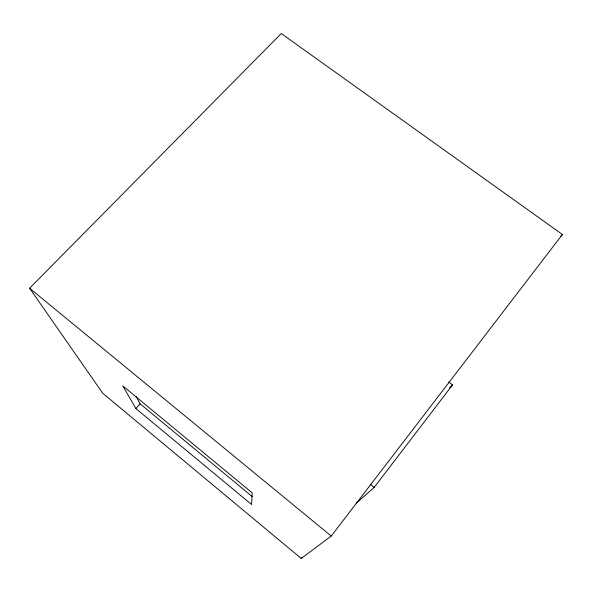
<?xml version="1.0" encoding="UTF-8"?>
<svg xmlns="http://www.w3.org/2000/svg" width="592" height="592" viewBox="0 0 592 592"><rect width="100%" height="100%" fill="white"/><g stroke="black" fill="none" stroke-linecap="round" stroke-linejoin="round"><path stroke-width="0.89" d="M356.214 503.178L374.211 487.394L452.517 384.911L448.862 382.106M331.239 536.056L562.4 234.484L281.274 33.522L29.6 288.245L102.727 393.243L301.247 558.478L331.239 536.056L29.6 288.245M301.247 558.478L302.364 557.028M560.594 236.571L562.4 234.484M135.886 408.554L122.773 385.888L252.236 492.907L251.6 504.525L135.886 408.554L140.104 403.825L136.197 396.633M449.328 388.234L452.517 384.911M370.2 484.175L374.211 487.394M140.104 403.825L252.148 496.533"/></g></svg>
